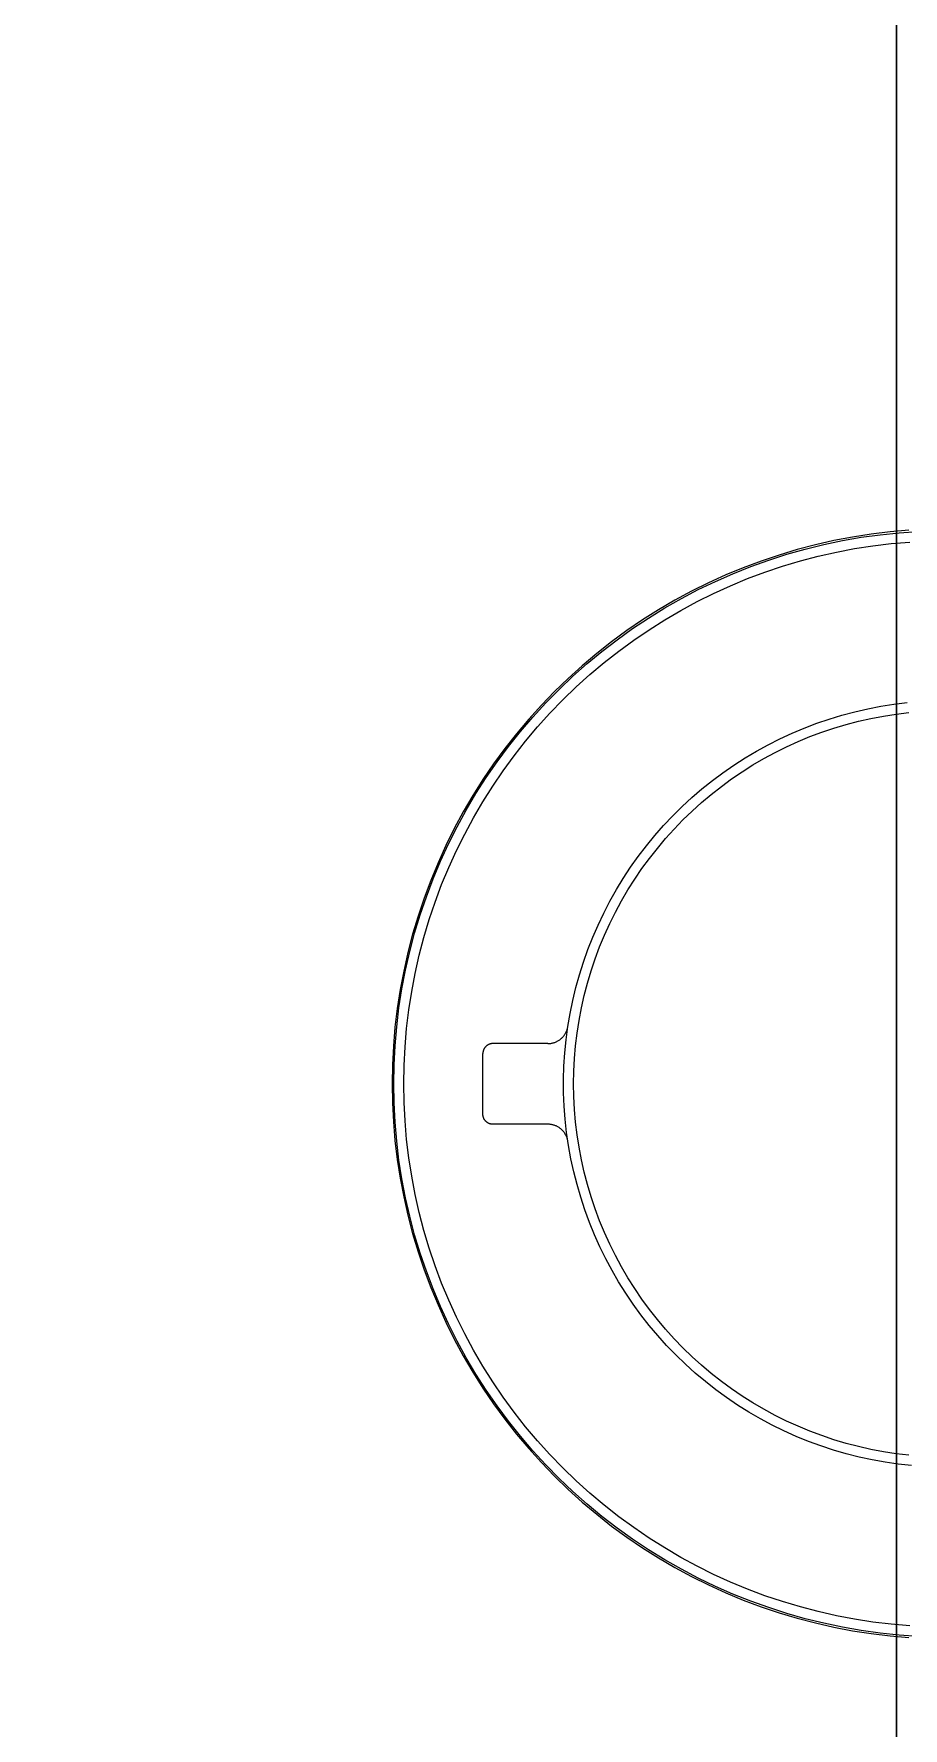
# Model space of a CAD drawing. Header units: metres. Extents: x 198 to 412, y -54 to 17.
# Drawn here: x 270.1261 to 270.1691, y -25.2196 to -25.1356 of the extents above; entities that cross this region are included whole.
import ezdxf

# ---------------------------------------------------------------- set-up
doc = ezdxf.new("R2010")
doc.units = ezdxf.units.M
doc.header["$LTSCALE"] = 10
doc.layers.add('01', color=1, linetype='Continuous')
doc.layers.add('TM-REVEST', color=252, linetype='Continuous')

# ---------------------------------------------------------------- blocks, each defined once
blk = doc.blocks.new('juego de ducha california')
for p, q in [((493.25656, 11757.579844, 0), (493.257496, 11757.579764, 0)), ((493.257047, 11757.579726, 0), (493.256103, 11757.579791, 0)), ((493.257437, 11757.579187, 0), (493.256521, 11757.579265, 0)), ((493.257989, 11757.579628, 0), (493.257047, 11757.579726, 0)), ((493.258349, 11757.579077, 0), (493.257437, 11757.579187, 0)), ((493.257496, 11757.579764, 0), (493.258428, 11757.579652, 0)), ((493.258926, 11757.579498, 0), (493.257989, 11757.579628, 0)), ((493.259258, 11757.578936, 0), (493.258349, 11757.579077, 0)), ((493.258428, 11757.579652, 0), (493.259356, 11757.579508, 0)), ((493.259859, 11757.579335, 0), (493.258926, 11757.579498, 0)), ((493.259356, 11757.579508, 0), (493.260279, 11757.579333, 0)), ((493.260785, 11757.57914, 0), (493.259859, 11757.579335, 0)), ((493.260279, 11757.579333, 0), (493.261195, 11757.579126, 0)), ((493.261704, 11757.578914, 0), (493.260785, 11757.57914, 0)), ((493.261195, 11757.579126, 0), (493.262103, 11757.578888, 0)), ((493.260161, 11757.578765, 0), (493.259258, 11757.578936, 0)), ((493.261057, 11757.578562, 0), (493.260161, 11757.578765, 0)), ((493.261946, 11757.57833, 0), (493.261057, 11757.578562, 0)), ((493.262615, 11757.578656, 0), (493.261704, 11757.578914, 0)), ((493.262827, 11757.578067, 0), (493.261946, 11757.57833, 0)), ((493.262103, 11757.578888, 0), (493.263003, 11757.57862, 0)), ((493.263516, 11757.578366, 0), (493.262615, 11757.578656, 0)), ((493.263003, 11757.57862, 0), (493.263893, 11757.57832, 0)), ((493.264407, 11757.578046, 0), (493.263516, 11757.578366, 0)), ((493.263893, 11757.57832, 0), (493.264772, 11757.577991, 0)), ((493.263698, 11757.577774, 0), (493.262827, 11757.578067, 0)), ((493.264559, 11757.577451, 0), (493.263698, 11757.577774, 0)), ((493.265286, 11757.577695, 0), (493.264407, 11757.578046, 0)), ((493.265408, 11757.577099, 0), (493.264559, 11757.577451, 0)), ((493.264772, 11757.577991, 0), (493.26564, 11757.577631, 0)), ((493.266152, 11757.577314, 0), (493.265286, 11757.577695, 0)), ((493.26564, 11757.577631, 0), (493.266494, 11757.577243, 0)), ((493.266245, 11757.576719, 0), (493.265408, 11757.577099, 0)), ((493.267005, 11757.576903, 0), (493.266152, 11757.577314, 0)), ((493.267068, 11757.57631, 0), (493.266245, 11757.576719, 0)), ((493.266494, 11757.577243, 0), (493.267335, 11757.576825, 0)), ((493.267843, 11757.576463, 0), (493.267005, 11757.576903, 0)), ((493.267335, 11757.576825, 0), (493.268162, 11757.576379, 0)), ((493.267877, 11757.575873, 0), (493.267068, 11757.57631, 0)), ((493.268666, 11757.575995, 0), (493.267843, 11757.576463, 0)), ((493.268671, 11757.575409, 0), (493.267877, 11757.575873, 0)), ((493.268162, 11757.576379, 0), (493.268972, 11757.575905, 0)), ((493.269472, 11757.575498, 0), (493.268666, 11757.575995, 0)), ((493.268972, 11757.575905, 0), (493.269766, 11757.575403, 0)), ((493.269448, 11757.574918, 0), (493.268671, 11757.575409, 0)), ((493.270208, 11757.574401, 0), (493.269448, 11757.574918, 0)), ((493.27026, 11757.574974, 0), (493.269472, 11757.575498, 0)), ((493.269766, 11757.575403, 0), (493.270542, 11757.574875, 0)), ((493.271029, 11757.574423, 0), (493.27026, 11757.574974, 0)), ((493.270542, 11757.574875, 0), (493.2713, 11757.57432, 0)), ((493.270949, 11757.573858, 0), (493.270208, 11757.574401, 0)), ((493.27178, 11757.573846, 0), (493.271029, 11757.574423, 0)), ((493.2713, 11757.57432, 0), (493.272039, 11757.57374, 0)), ((493.271672, 11757.57329, 0), (493.270949, 11757.573858, 0)), ((493.272375, 11757.572698, 0), (493.271672, 11757.57329, 0)), ((493.272509, 11757.573243, 0), (493.27178, 11757.573846, 0)), ((493.272039, 11757.57374, 0), (493.272757, 11757.573135, 0)), ((493.273218, 11757.572615, 0), (493.272509, 11757.573243, 0)), ((493.272757, 11757.573135, 0), (493.273454, 11757.572506, 0)), ((493.273058, 11757.572082, 0), (493.272375, 11757.572698, 0)), ((493.273904, 11757.571963, 0), (493.273218, 11757.572615, 0)), ((493.273454, 11757.572506, 0), (493.274129, 11757.571854, 0)), ((493.273719, 11757.571443, 0), (493.273058, 11757.572082, 0)), ((493.274568, 11757.571288, 0), (493.273904, 11757.571963, 0)), ((493.274129, 11757.571854, 0), (493.274782, 11757.571178, 0)), ((493.257203, 11757.570736, 0), (493.256576, 11757.570811, 0)), ((493.257309, 11757.571226, 0), (493.256655, 11757.571306, 0)), ((493.257827, 11757.570639, 0), (493.257203, 11757.570736, 0)), ((493.257959, 11757.571124, 0), (493.257309, 11757.571226, 0)), ((493.258448, 11757.570521, 0), (493.257827, 11757.570639, 0)), ((493.258605, 11757.570999, 0), (493.257959, 11757.571124, 0)), ((493.259247, 11757.570852, 0), (493.258605, 11757.570999, 0)), ((493.259883, 11757.570683, 0), (493.259247, 11757.570852, 0)), ((493.260513, 11757.570492, 0), (493.259883, 11757.570683, 0)), ((493.274358, 11757.570782, 0), (493.273719, 11757.571443, 0)), ((493.274973, 11757.5701, 0), (493.274358, 11757.570782, 0)), ((493.275208, 11757.570591, 0), (493.274568, 11757.571288, 0)), ((493.274782, 11757.571178, 0), (493.275411, 11757.570481, 0)), ((493.259064, 11757.570382, 0), (493.258448, 11757.570521, 0)), ((493.259675, 11757.570222, 0), (493.259064, 11757.570382, 0)), ((493.26028, 11757.570041, 0), (493.259675, 11757.570222, 0)), ((493.260879, 11757.56984, 0), (493.26028, 11757.570041, 0)), ((493.261136, 11757.570279, 0), (493.260513, 11757.570492, 0)), ((493.26147, 11757.569618, 0), (493.260879, 11757.56984, 0)), ((493.261751, 11757.570045, 0), (493.261136, 11757.570279, 0)), ((493.262358, 11757.569789, 0), (493.261751, 11757.570045, 0)), ((493.262956, 11757.569513, 0), (493.262358, 11757.569789, 0)), ((493.275566, 11757.569397, 0), (493.274973, 11757.5701, 0)), ((493.275823, 11757.569872, 0), (493.275208, 11757.570591, 0)), ((493.275411, 11757.570481, 0), (493.276016, 11757.569763, 0)), ((493.276413, 11757.569131, 0), (493.275823, 11757.569872, 0)), ((493.262054, 11757.569377, 0), (493.26147, 11757.569618, 0)), ((493.262629, 11757.569115, 0), (493.262054, 11757.569377, 0)), ((493.263195, 11757.568834, 0), (493.262629, 11757.569115, 0)), ((493.263543, 11757.569216, 0), (493.262956, 11757.569513, 0)), ((493.26412, 11757.568899, 0), (493.263543, 11757.569216, 0)), ((493.276133, 11757.568674, 0), (493.275566, 11757.569397, 0)), ((493.276016, 11757.569763, 0), (493.276596, 11757.569025, 0)), ((493.276977, 11757.568371, 0), (493.276413, 11757.569131, 0)), ((493.276596, 11757.569025, 0), (493.27715, 11757.568267, 0)), ((493.263751, 11757.568534, 0), (493.263195, 11757.568834, 0)), ((493.264296, 11757.568215, 0), (493.263751, 11757.568534, 0)), ((493.264686, 11757.568562, 0), (493.26412, 11757.568899, 0)), ((493.26483, 11757.567878, 0), (493.264296, 11757.568215, 0)), ((493.265239, 11757.568206, 0), (493.264686, 11757.568562, 0)), ((493.26578, 11757.567831, 0), (493.265239, 11757.568206, 0)), ((493.276676, 11757.567932, 0), (493.276133, 11757.568674, 0)), ((493.277515, 11757.567592, 0), (493.276977, 11757.568371, 0)), ((493.27715, 11757.568267, 0), (493.277679, 11757.567491, 0)), ((493.265352, 11757.567522, 0), (493.26483, 11757.567878, 0)), ((493.265862, 11757.567149, 0), (493.265352, 11757.567522, 0)), ((493.266308, 11757.567437, 0), (493.26578, 11757.567831, 0)), ((493.266822, 11757.567025, 0), (493.266308, 11757.567437, 0)), ((493.277193, 11757.567172, 0), (493.276676, 11757.567932, 0)), ((493.278026, 11757.566795, 0), (493.277515, 11757.567592, 0)), ((493.277679, 11757.567491, 0), (493.27818, 11757.566697, 0)), ((493.266359, 11757.566759, 0), (493.265862, 11757.567149, 0)), ((493.266842, 11757.566352, 0), (493.266359, 11757.566759, 0)), ((493.267321, 11757.566596, 0), (493.266822, 11757.567025, 0)), ((493.267805, 11757.56615, 0), (493.267321, 11757.566596, 0)), ((493.277684, 11757.566395, 0), (493.277193, 11757.567172, 0)), ((493.278508, 11757.565981, 0), (493.278026, 11757.566795, 0)), ((493.27818, 11757.566697, 0), (493.278654, 11757.565886, 0)), ((493.267311, 11757.565929, 0), (493.266842, 11757.566352, 0)), ((493.267765, 11757.56549, 0), (493.267311, 11757.565929, 0)), ((493.268273, 11757.565687, 0), (493.267805, 11757.56615, 0)), ((493.268725, 11757.565208, 0), (493.268273, 11757.565687, 0)), ((493.278148, 11757.565602, 0), (493.277684, 11757.566395, 0)), ((493.278585, 11757.564793, 0), (493.278148, 11757.565602, 0)), ((493.278963, 11757.565151, 0), (493.278508, 11757.565981, 0)), ((493.278654, 11757.565886, 0), (493.2791, 11757.56506, 0)), ((493.268204, 11757.565035, 0), (493.267765, 11757.56549, 0)), ((493.268627, 11757.564566, 0), (493.268204, 11757.565035, 0)), ((493.26916, 11757.564714, 0), (493.268725, 11757.565208, 0)), ((493.278994, 11757.56397, 0), (493.278585, 11757.564793, 0)), ((493.279388, 11757.564305, 0), (493.278963, 11757.565151, 0)), ((493.2791, 11757.56506, 0), (493.279518, 11757.564219, 0)), ((493.269034, 11757.564083, 0), (493.268627, 11757.564566, 0)), ((493.269425, 11757.563587, 0), (493.269034, 11757.564083, 0)), ((493.269577, 11757.564205, 0), (493.26916, 11757.564714, 0)), ((493.269977, 11757.563682, 0), (493.269577, 11757.564205, 0)), ((493.279375, 11757.563133, 0), (493.278994, 11757.56397, 0)), ((493.279784, 11757.563445, 0), (493.279388, 11757.564305, 0)), ((493.279518, 11757.564219, 0), (493.279907, 11757.563364, 0)), ((493.269798, 11757.563077, 0), (493.269425, 11757.563587, 0)), ((493.270153, 11757.562554, 0), (493.269798, 11757.563077, 0)), ((493.270359, 11757.563146, 0), (493.269977, 11757.563682, 0)), ((493.270721, 11757.562596, 0), (493.270359, 11757.563146, 0)), ((493.279726, 11757.562284, 0), (493.279375, 11757.563133, 0)), ((493.28015, 11757.562572, 0), (493.279784, 11757.563445, 0)), ((493.279907, 11757.563364, 0), (493.280266, 11757.562497, 0)), ((493.27049, 11757.56202, 0), (493.270153, 11757.562554, 0)), ((493.271064, 11757.562035, 0), (493.270721, 11757.562596, 0)), ((493.280049, 11757.561423, 0), (493.279726, 11757.562284, 0)), ((493.280485, 11757.561687, 0), (493.28015, 11757.562572, 0)), ((493.280266, 11757.562497, 0), (493.280596, 11757.561617, 0)), ((493.270809, 11757.561475, 0), (493.27049, 11757.56202, 0)), ((493.27111, 11757.560919, 0), (493.270809, 11757.561475, 0)), ((493.271388, 11757.561461, 0), (493.271064, 11757.562035, 0)), ((493.271692, 11757.560877, 0), (493.271388, 11757.561461, 0)), ((493.280342, 11757.560552, 0), (493.280049, 11757.561423, 0)), ((493.28079, 11757.560791, 0), (493.280485, 11757.561687, 0)), ((493.280596, 11757.561617, 0), (493.280895, 11757.560727, 0)), ((493.271391, 11757.560354, 0), (493.27111, 11757.560919, 0)), ((493.271975, 11757.560283, 0), (493.271692, 11757.560877, 0)), ((493.280605, 11757.559671, 0), (493.280342, 11757.560552, 0)), ((493.281064, 11757.559885, 0), (493.28079, 11757.560791, 0)), ((493.280895, 11757.560727, 0), (493.281164, 11757.559828, 0)), ((493.271652, 11757.559779, 0), (493.271391, 11757.560354, 0)), ((493.271894, 11757.559195, 0), (493.271652, 11757.559779, 0)), ((493.272237, 11757.559679, 0), (493.271975, 11757.560283, 0)), ((493.281307, 11757.55897, 0), (493.281064, 11757.559885, 0)), ((493.281164, 11757.559828, 0), (493.281402, 11757.558919, 0)), ((493.272115, 11757.558603, 0), (493.271894, 11757.559195, 0)), ((493.272479, 11757.559067, 0), (493.272237, 11757.559679, 0)), ((493.272699, 11757.558446, 0), (493.272479, 11757.559067, 0)), ((493.280838, 11757.558782, 0), (493.280605, 11757.559671, 0)), ((493.281517, 11757.558047, 0), (493.281307, 11757.55897, 0)), ((493.281402, 11757.558919, 0), (493.281608, 11757.558003, 0)), ((493.272317, 11757.558005, 0), (493.272115, 11757.558603, 0)), ((493.272897, 11757.557818, 0), (493.272699, 11757.558446, 0)), ((493.28104, 11757.557885, 0), (493.280838, 11757.558782, 0)), ((493.281696, 11757.557118, 0), (493.281517, 11757.558047, 0)), ((493.272498, 11757.557399, 0), (493.272317, 11757.558005, 0)), ((493.272658, 11757.556788, 0), (493.272498, 11757.557399, 0)), ((493.273074, 11757.557184, 0), (493.272897, 11757.557818, 0)), ((493.273228, 11757.556544, 0), (493.273074, 11757.557184, 0)), ((493.281212, 11757.556982, 0), (493.28104, 11757.557885, 0)), ((493.281608, 11757.558003, 0), (493.281784, 11757.557081, 0)), ((493.272797, 11757.556172, 0), (493.272658, 11757.556788, 0)), ((493.27336, 11757.555899, 0), (493.273228, 11757.556544, 0)), ((493.281353, 11757.556074, 0), (493.281212, 11757.556982, 0)), ((493.281842, 11757.556183, 0), (493.281696, 11757.557118, 0)), ((493.281784, 11757.557081, 0), (493.281928, 11757.556153, 0)), ((493.272915, 11757.555551, 0), (493.272797, 11757.556172, 0)), ((493.273011, 11757.554927, 0), (493.272915, 11757.555551, 0)), ((493.27347, 11757.55525, 0), (493.27336, 11757.555899, 0)), ((493.281462, 11757.555161, 0), (493.281353, 11757.556074, 0)), ((493.281956, 11757.555243, 0), (493.281842, 11757.556183, 0)), ((493.281928, 11757.556153, 0), (493.282039, 11757.55522, 0)), ((493.273087, 11757.5543, 0), (493.273011, 11757.554927, 0)), ((493.273557, 11757.554598, 0), (493.27347, 11757.55525, 0)), ((493.273483, 11757.555184, 0), (493.273476, 11757.555218, 0)), ((493.273491, 11757.555151, 0), (493.273483, 11757.555184, 0)), ((493.273501, 11757.555117, 0), (493.273491, 11757.555151, 0)), ((493.273511, 11757.555085, 0), (493.273501, 11757.555117, 0)), ((493.273523, 11757.555052, 0), (493.273511, 11757.555085, 0)), ((493.273536, 11757.55502, 0), (493.273523, 11757.555052, 0)), ((493.27355, 11757.554989, 0), (493.273536, 11757.55502, 0)), ((493.273565, 11757.554958, 0), (493.27355, 11757.554989, 0)), ((493.273581, 11757.554927, 0), (493.273565, 11757.554958, 0)), ((493.273598, 11757.554897, 0), (493.273581, 11757.554927, 0)), ((493.273616, 11757.554868, 0), (493.273598, 11757.554897, 0)), ((493.273635, 11757.554839, 0), (493.273616, 11757.554868, 0)), ((493.273655, 11757.554811, 0), (493.273635, 11757.554839, 0)), ((493.273676, 11757.554784, 0), (493.273655, 11757.554811, 0)), ((493.273698, 11757.554757, 0), (493.273676, 11757.554784, 0)), ((493.273721, 11757.554731, 0), (493.273698, 11757.554757, 0)), ((493.273745, 11757.554706, 0), (493.273721, 11757.554731, 0)), ((493.273769, 11757.554682, 0), (493.273745, 11757.554706, 0)), ((493.273795, 11757.554659, 0), (493.273769, 11757.554682, 0)), ((493.273821, 11757.554637, 0), (493.273795, 11757.554659, 0)), ((493.281541, 11757.554245, 0), (493.281462, 11757.555161, 0)), ((493.282038, 11757.5543, 0), (493.281956, 11757.555243, 0)), ((493.282039, 11757.55522, 0), (493.28212, 11757.554285, 0)), ((493.273141, 11757.553671, 0), (493.273087, 11757.5543, 0)), ((493.273622, 11757.553943, 0), (493.273557, 11757.554598, 0)), ((493.273663, 11757.553286, 0), (493.273622, 11757.553943, 0)), ((493.273848, 11757.554615, 0), (493.273821, 11757.554637, 0)), ((493.273876, 11757.554595, 0), (493.273848, 11757.554615, 0)), ((493.273904, 11757.554575, 0), (493.273876, 11757.554595, 0)), ((493.273933, 11757.554557, 0), (493.273904, 11757.554575, 0)), ((493.273963, 11757.554539, 0), (493.273933, 11757.554557, 0)), ((493.273993, 11757.554522, 0), (493.273963, 11757.554539, 0)), ((493.274024, 11757.554507, 0), (493.273993, 11757.554522, 0)), ((493.274055, 11757.554493, 0), (493.274024, 11757.554507, 0)), ((493.274087, 11757.554479, 0), (493.274055, 11757.554493, 0)), ((493.274119, 11757.554467, 0), (493.274087, 11757.554479, 0)), ((493.274152, 11757.554456, 0), (493.274119, 11757.554467, 0)), ((493.274185, 11757.554446, 0), (493.274152, 11757.554456, 0)), ((493.274218, 11757.554437, 0), (493.274185, 11757.554446, 0)), ((493.274252, 11757.554429, 0), (493.274218, 11757.554437, 0)), ((493.274286, 11757.554423, 0), (493.274252, 11757.554429, 0)), ((493.27432, 11757.554418, 0), (493.274286, 11757.554423, 0)), ((493.274354, 11757.554413, 0), (493.27432, 11757.554418, 0)), ((493.274388, 11757.554411, 0), (493.274354, 11757.554413, 0)), ((493.274423, 11757.554409, 0), (493.274388, 11757.554411, 0)), ((493.274457, 11757.554408, 0), (493.274423, 11757.554409, 0)), ((493.274457, 11757.554408, 0), (493.277184, 11757.554408, 0)), ((493.277184, 11757.554408, 0), (493.277201, 11757.554408, 0)), ((493.277201, 11757.554408, 0), (493.277218, 11757.554407, 0)), ((493.277218, 11757.554407, 0), (493.277235, 11757.554406, 0)), ((493.277235, 11757.554406, 0), (493.277252, 11757.554403, 0)), ((493.277252, 11757.554403, 0), (493.277269, 11757.554401, 0)), ((493.277269, 11757.554401, 0), (493.277285, 11757.554398, 0)), ((493.277285, 11757.554398, 0), (493.277302, 11757.554394, 0)), ((493.277302, 11757.554394, 0), (493.277319, 11757.55439, 0)), ((493.277319, 11757.55439, 0), (493.277335, 11757.554385, 0)), ((493.277335, 11757.554385, 0), (493.277351, 11757.554379, 0)), ((493.277351, 11757.554379, 0), (493.277367, 11757.554373, 0)), ((493.277367, 11757.554373, 0), (493.277383, 11757.554367, 0)), ((493.277383, 11757.554367, 0), (493.277398, 11757.55436, 0)), ((493.277398, 11757.55436, 0), (493.277414, 11757.554352, 0)), ((493.277414, 11757.554352, 0), (493.277429, 11757.554344, 0)), ((493.277429, 11757.554344, 0), (493.277443, 11757.554335, 0)), ((493.277443, 11757.554335, 0), (493.277458, 11757.554326, 0)), ((493.277458, 11757.554326, 0), (493.277472, 11757.554317, 0)), ((493.277472, 11757.554317, 0), (493.277486, 11757.554307, 0)), ((493.277486, 11757.554307, 0), (493.277499, 11757.554296, 0)), ((493.277499, 11757.554296, 0), (493.277512, 11757.554285, 0)), ((493.277512, 11757.554285, 0), (493.277525, 11757.554274, 0)), ((493.277525, 11757.554274, 0), (493.277537, 11757.554262, 0)), ((493.277537, 11757.554262, 0), (493.277549, 11757.554249, 0)), ((493.277549, 11757.554249, 0), (493.27756, 11757.554237, 0)), ((493.27756, 11757.554237, 0), (493.277571, 11757.554224, 0)), ((493.277571, 11757.554224, 0), (493.277582, 11757.55421, 0)), ((493.277582, 11757.55421, 0), (493.277592, 11757.554196, 0)), ((493.277592, 11757.554196, 0), (493.277602, 11757.554182, 0)), ((493.277602, 11757.554182, 0), (493.277611, 11757.554168, 0)), ((493.277611, 11757.554168, 0), (493.277619, 11757.554153, 0)), ((493.277619, 11757.554153, 0), (493.277628, 11757.554138, 0)), ((493.277628, 11757.554138, 0), (493.277635, 11757.554123, 0)), ((493.277635, 11757.554123, 0), (493.277642, 11757.554107, 0)), ((493.277642, 11757.554107, 0), (493.277649, 11757.554092, 0)), ((493.277649, 11757.554092, 0), (493.277655, 11757.554076, 0)), ((493.277655, 11757.554076, 0), (493.27766, 11757.554059, 0)), ((493.27766, 11757.554059, 0), (493.277665, 11757.554043, 0)), ((493.277665, 11757.554043, 0), (493.277669, 11757.554027, 0)), ((493.277669, 11757.554027, 0), (493.277673, 11757.55401, 0)), ((493.277673, 11757.55401, 0), (493.277676, 11757.553993, 0)), ((493.277676, 11757.553993, 0), (493.277679, 11757.553976, 0)), ((493.277679, 11757.553976, 0), (493.277681, 11757.553959, 0)), ((493.277681, 11757.553959, 0), (493.277682, 11757.553942, 0)), ((493.277682, 11757.553942, 0), (493.277683, 11757.553925, 0)), ((493.277683, 11757.553925, 0), (493.277684, 11757.553908, 0)), ((493.277684, 11757.550908, 0), (493.277684, 11757.553908, 0)), ((493.281588, 11757.553327, 0), (493.281541, 11757.554245, 0)), ((493.282087, 11757.553355, 0), (493.282038, 11757.5543, 0)), ((493.28212, 11757.554285, 0), (493.282168, 11757.553347, 0)), ((493.273173, 11757.55304, 0), (493.273141, 11757.553671, 0)), ((493.273184, 11757.552408, 0), (493.273173, 11757.55304, 0)), ((493.273682, 11757.552628, 0), (493.273663, 11757.553286, 0)), ((493.281603, 11757.552408, 0), (493.281588, 11757.553327, 0)), ((493.282103, 11757.552408, 0), (493.282087, 11757.553355, 0)), ((493.282168, 11757.553347, 0), (493.282184, 11757.552408, 0)), ((493.273173, 11757.551777, 0), (493.273184, 11757.552408, 0)), ((493.273679, 11757.551969, 0), (493.273682, 11757.552628, 0)), ((493.281588, 11757.551489, 0), (493.281603, 11757.552408, 0)), ((493.282087, 11757.551462, 0), (493.282103, 11757.552408, 0)), ((493.282103, 11757.552408, 0), (493.282184, 11757.552408, 0)), ((493.282184, 11757.552408, 0), (493.282168, 11757.551469, 0)), ((493.273141, 11757.551146, 0), (493.273173, 11757.551777, 0)), ((493.273603, 11757.550655, 0), (493.273652, 11757.551311, 0)), ((493.273652, 11757.551311, 0), (493.273679, 11757.551969, 0)), ((493.281541, 11757.550571, 0), (493.281588, 11757.551489, 0)), ((493.282038, 11757.550516, 0), (493.282087, 11757.551462, 0)), ((493.282168, 11757.551469, 0), (493.28212, 11757.550531, 0)), ((493.273011, 11757.549889, 0), (493.273087, 11757.550516, 0)), ((493.273087, 11757.550516, 0), (493.273141, 11757.551146, 0)), ((493.27353, 11757.550001, 0), (493.273603, 11757.550655, 0)), ((493.277383, 11757.55045, 0), (493.277398, 11757.550457, 0)), ((493.277398, 11757.550457, 0), (493.277414, 11757.550464, 0)), ((493.277414, 11757.550464, 0), (493.277429, 11757.550472, 0)), ((493.277429, 11757.550472, 0), (493.277443, 11757.550481, 0)), ((493.277443, 11757.550481, 0), (493.277458, 11757.55049, 0)), ((493.277458, 11757.55049, 0), (493.277472, 11757.5505, 0)), ((493.277472, 11757.5505, 0), (493.277486, 11757.55051, 0)), ((493.277486, 11757.55051, 0), (493.277499, 11757.55052, 0)), ((493.277499, 11757.55052, 0), (493.277512, 11757.550531, 0)), ((493.277512, 11757.550531, 0), (493.277525, 11757.550543, 0)), ((493.277525, 11757.550543, 0), (493.277537, 11757.550555, 0)), ((493.277537, 11757.550555, 0), (493.277549, 11757.550567, 0)), ((493.277549, 11757.550567, 0), (493.27756, 11757.55058, 0)), ((493.27756, 11757.55058, 0), (493.277571, 11757.550593, 0)), ((493.277571, 11757.550593, 0), (493.277582, 11757.550606, 0)), ((493.277582, 11757.550606, 0), (493.277592, 11757.55062, 0)), ((493.277592, 11757.55062, 0), (493.277602, 11757.550634, 0)), ((493.277602, 11757.550634, 0), (493.277611, 11757.550648, 0)), ((493.277611, 11757.550648, 0), (493.277619, 11757.550663, 0)), ((493.277619, 11757.550663, 0), (493.277628, 11757.550678, 0)), ((493.277628, 11757.550678, 0), (493.277635, 11757.550693, 0)), ((493.277635, 11757.550693, 0), (493.277642, 11757.550709, 0)), ((493.277642, 11757.550709, 0), (493.277649, 11757.550725, 0)), ((493.277649, 11757.550725, 0), (493.277655, 11757.550741, 0)), ((493.277655, 11757.550741, 0), (493.27766, 11757.550757, 0)), ((493.27766, 11757.550757, 0), (493.277665, 11757.550773, 0)), ((493.277665, 11757.550773, 0), (493.277669, 11757.55079, 0)), ((493.277669, 11757.55079, 0), (493.277673, 11757.550806, 0)), ((493.277673, 11757.550806, 0), (493.277676, 11757.550823, 0)), ((493.277676, 11757.550823, 0), (493.277679, 11757.55084, 0)), ((493.277679, 11757.55084, 0), (493.277681, 11757.550857, 0)), ((493.277681, 11757.550857, 0), (493.277682, 11757.550874, 0)), ((493.277682, 11757.550874, 0), (493.277683, 11757.550891, 0)), ((493.277683, 11757.550891, 0), (493.277684, 11757.550908, 0)), ((493.281462, 11757.549655, 0), (493.281541, 11757.550571, 0)), ((493.281956, 11757.549573, 0), (493.282038, 11757.550516, 0)), ((493.28212, 11757.550531, 0), (493.282039, 11757.549596, 0)), ((493.272915, 11757.549265, 0), (493.273011, 11757.549889, 0)), ((493.273436, 11757.549349, 0), (493.27353, 11757.550001, 0)), ((493.273476, 11757.549599, 0), (493.273483, 11757.549632, 0)), ((493.273483, 11757.549632, 0), (493.273491, 11757.549666, 0)), ((493.273491, 11757.549666, 0), (493.273501, 11757.549699, 0)), ((493.273501, 11757.549699, 0), (493.273511, 11757.549732, 0)), ((493.273511, 11757.549732, 0), (493.273523, 11757.549764, 0)), ((493.273523, 11757.549764, 0), (493.273536, 11757.549796, 0)), ((493.273536, 11757.549796, 0), (493.27355, 11757.549828, 0)), ((493.27355, 11757.549828, 0), (493.273565, 11757.549859, 0)), ((493.273565, 11757.549859, 0), (493.273581, 11757.549889, 0)), ((493.273581, 11757.549889, 0), (493.273598, 11757.549919, 0)), ((493.273598, 11757.549919, 0), (493.273616, 11757.549949, 0)), ((493.273616, 11757.549949, 0), (493.273635, 11757.549977, 0)), ((493.273635, 11757.549977, 0), (493.273655, 11757.550005, 0)), ((493.273655, 11757.550005, 0), (493.273676, 11757.550033, 0)), ((493.273676, 11757.550033, 0), (493.273698, 11757.550059, 0)), ((493.273698, 11757.550059, 0), (493.273721, 11757.550085, 0)), ((493.273721, 11757.550085, 0), (493.273745, 11757.55011, 0)), ((493.273745, 11757.55011, 0), (493.273769, 11757.550134, 0)), ((493.273769, 11757.550134, 0), (493.273795, 11757.550157, 0)), ((493.273795, 11757.550157, 0), (493.273821, 11757.55018, 0)), ((493.273821, 11757.55018, 0), (493.273848, 11757.550201, 0)), ((493.273848, 11757.550201, 0), (493.273876, 11757.550222, 0)), ((493.273876, 11757.550222, 0), (493.273904, 11757.550241, 0)), ((493.273904, 11757.550241, 0), (493.273933, 11757.55026, 0)), ((493.273933, 11757.55026, 0), (493.273963, 11757.550277, 0)), ((493.273963, 11757.550277, 0), (493.273993, 11757.550294, 0)), ((493.273993, 11757.550294, 0), (493.274024, 11757.550309, 0)), ((493.274024, 11757.550309, 0), (493.274055, 11757.550324, 0)), ((493.274055, 11757.550324, 0), (493.274087, 11757.550337, 0)), ((493.274087, 11757.550337, 0), (493.274119, 11757.550349, 0)), ((493.274119, 11757.550349, 0), (493.274152, 11757.55036, 0)), ((493.274152, 11757.55036, 0), (493.274185, 11757.55037, 0)), ((493.274185, 11757.55037, 0), (493.274218, 11757.550379, 0)), ((493.274218, 11757.550379, 0), (493.274252, 11757.550387, 0)), ((493.274252, 11757.550387, 0), (493.274286, 11757.550393, 0)), ((493.274286, 11757.550393, 0), (493.27432, 11757.550399, 0)), ((493.27432, 11757.550399, 0), (493.274354, 11757.550403, 0)), ((493.274354, 11757.550403, 0), (493.274388, 11757.550406, 0)), ((493.274388, 11757.550406, 0), (493.274423, 11757.550408, 0)), ((493.274423, 11757.550408, 0), (493.274457, 11757.550408, 0)), ((493.274457, 11757.550408, 0), (493.277184, 11757.550408, 0)), ((493.277184, 11757.550408, 0), (493.277201, 11757.550408, 0)), ((493.277201, 11757.550408, 0), (493.277218, 11757.550409, 0)), ((493.277218, 11757.550409, 0), (493.277235, 11757.550411, 0)), ((493.277235, 11757.550411, 0), (493.277252, 11757.550413, 0)), ((493.277252, 11757.550413, 0), (493.277269, 11757.550415, 0)), ((493.277269, 11757.550415, 0), (493.277285, 11757.550419, 0)), ((493.277285, 11757.550419, 0), (493.277302, 11757.550422, 0)), ((493.277302, 11757.550422, 0), (493.277319, 11757.550427, 0)), ((493.277319, 11757.550427, 0), (493.277335, 11757.550432, 0)), ((493.277335, 11757.550432, 0), (493.277351, 11757.550437, 0)), ((493.277351, 11757.550437, 0), (493.277367, 11757.550443, 0)), ((493.277367, 11757.550443, 0), (493.277383, 11757.55045, 0)), ((493.281353, 11757.548743, 0), (493.281462, 11757.549655, 0)), ((493.272797, 11757.548644, 0), (493.272915, 11757.549265, 0)), ((493.273319, 11757.548701, 0), (493.273436, 11757.549349, 0)), ((493.281842, 11757.548634, 0), (493.281956, 11757.549573, 0)), ((493.282039, 11757.549596, 0), (493.281928, 11757.548664, 0)), ((493.272498, 11757.547417, 0), (493.272658, 11757.548028, 0)), ((493.272658, 11757.548028, 0), (493.272797, 11757.548644, 0)), ((493.273017, 11757.54742, 0), (493.273179, 11757.548058, 0)), ((493.273179, 11757.548058, 0), (493.273319, 11757.548701, 0)), ((493.281212, 11757.547834, 0), (493.281353, 11757.548743, 0)), ((493.281696, 11757.547699, 0), (493.281842, 11757.548634, 0)), ((493.281928, 11757.548664, 0), (493.281784, 11757.547736, 0)), ((493.272317, 11757.546812, 0), (493.272498, 11757.547417, 0)), ((493.272833, 11757.546788, 0), (493.273017, 11757.54742, 0)), ((493.28104, 11757.546931, 0), (493.281212, 11757.547834, 0)), ((493.281517, 11757.546769, 0), (493.281696, 11757.547699, 0)), ((493.281784, 11757.547736, 0), (493.281608, 11757.546813, 0)), ((493.272115, 11757.546213, 0), (493.272317, 11757.546812, 0)), ((493.272628, 11757.546162, 0), (493.272833, 11757.546788, 0)), ((493.280838, 11757.546035, 0), (493.28104, 11757.546931, 0)), ((493.281307, 11757.545846, 0), (493.281517, 11757.546769, 0)), ((493.281608, 11757.546813, 0), (493.281402, 11757.545897, 0)), ((493.271652, 11757.545038, 0), (493.271894, 11757.545621, 0)), ((493.271894, 11757.545621, 0), (493.272115, 11757.546213, 0)), ((493.272152, 11757.544935, 0), (493.272401, 11757.545545, 0)), ((493.272401, 11757.545545, 0), (493.272628, 11757.546162, 0)), ((493.280605, 11757.545145, 0), (493.280838, 11757.546035, 0)), ((493.281064, 11757.544931, 0), (493.281307, 11757.545846, 0)), ((493.281402, 11757.545897, 0), (493.281164, 11757.544989, 0)), ((493.271391, 11757.544463, 0), (493.271652, 11757.545038, 0)), ((493.271883, 11757.544334, 0), (493.272152, 11757.544935, 0)), ((493.280342, 11757.544265, 0), (493.280605, 11757.545145, 0)), ((493.28079, 11757.544025, 0), (493.281064, 11757.544931, 0)), ((493.281164, 11757.544989, 0), (493.280895, 11757.544089, 0)), ((493.270809, 11757.543341, 0), (493.27111, 11757.543897, 0)), ((493.27111, 11757.543897, 0), (493.271391, 11757.544463, 0)), ((493.271282, 11757.543163, 0), (493.271593, 11757.543743, 0)), ((493.271593, 11757.543743, 0), (493.271883, 11757.544334, 0)), ((493.280049, 11757.543393, 0), (493.280342, 11757.544265, 0)), ((493.280485, 11757.543129, 0), (493.28079, 11757.544025, 0)), ((493.280895, 11757.544089, 0), (493.280596, 11757.543199, 0)), ((493.27049, 11757.542796, 0), (493.270809, 11757.543341, 0)), ((493.270952, 11757.542593, 0), (493.271282, 11757.543163, 0)), ((493.279726, 11757.542533, 0), (493.280049, 11757.543393, 0)), ((493.28015, 11757.542244, 0), (493.280485, 11757.543129, 0)), ((493.280596, 11757.543199, 0), (493.280266, 11757.54232, 0)), ((493.269798, 11757.54174, 0), (493.270153, 11757.542262, 0)), ((493.270153, 11757.542262, 0), (493.27049, 11757.542796, 0)), ((493.270602, 11757.542035, 0), (493.270952, 11757.542593, 0)), ((493.279375, 11757.541683, 0), (493.279726, 11757.542533, 0)), ((493.279784, 11757.541371, 0), (493.28015, 11757.542244, 0)), ((493.280266, 11757.54232, 0), (493.279907, 11757.541452, 0)), ((493.269034, 11757.540733, 0), (493.269425, 11757.54123, 0)), ((493.269425, 11757.54123, 0), (493.269798, 11757.54174, 0)), ((493.269846, 11757.540958, 0), (493.270234, 11757.54149, 0)), ((493.270234, 11757.54149, 0), (493.270602, 11757.542035, 0)), ((493.278994, 11757.540847, 0), (493.279375, 11757.541683, 0)), ((493.279388, 11757.540511, 0), (493.279784, 11757.541371, 0)), ((493.279907, 11757.541452, 0), (493.279518, 11757.540597, 0)), ((493.268627, 11757.54025, 0), (493.269034, 11757.540733, 0)), ((493.269017, 11757.539936, 0), (493.26944, 11757.54044, 0)), ((493.26944, 11757.54044, 0), (493.269846, 11757.540958, 0)), ((493.278585, 11757.540023, 0), (493.278994, 11757.540847, 0)), ((493.278963, 11757.539666, 0), (493.279388, 11757.540511, 0)), ((493.279518, 11757.540597, 0), (493.2791, 11757.539756, 0)), ((493.267765, 11757.539327, 0), (493.268204, 11757.539781, 0)), ((493.268204, 11757.539781, 0), (493.268627, 11757.54025, 0)), ((493.268576, 11757.539447, 0), (493.269017, 11757.539936, 0)), ((493.278148, 11757.539215, 0), (493.278585, 11757.540023, 0)), ((493.278508, 11757.538835, 0), (493.278963, 11757.539666, 0)), ((493.2791, 11757.539756, 0), (493.278654, 11757.53893, 0)), ((493.266842, 11757.538464, 0), (493.267311, 11757.538888, 0)), ((493.267311, 11757.538888, 0), (493.267765, 11757.539327, 0)), ((493.267645, 11757.538516, 0), (493.268119, 11757.538973, 0)), ((493.268119, 11757.538973, 0), (493.268576, 11757.539447, 0)), ((493.277684, 11757.538421, 0), (493.278148, 11757.539215, 0)), ((493.278026, 11757.538021, 0), (493.278508, 11757.538835, 0)), ((493.278654, 11757.53893, 0), (493.27818, 11757.53812, 0)), ((493.265862, 11757.537667, 0), (493.266359, 11757.538057, 0)), ((493.266359, 11757.538057, 0), (493.266842, 11757.538464, 0)), ((493.266652, 11757.537652, 0), (493.267156, 11757.538075, 0)), ((493.267156, 11757.538075, 0), (493.267645, 11757.538516, 0)), ((493.277193, 11757.537644, 0), (493.277684, 11757.538421, 0)), ((493.277515, 11757.537224, 0), (493.278026, 11757.538021, 0)), ((493.27818, 11757.53812, 0), (493.277679, 11757.537326, 0)), ((493.26483, 11757.536939, 0), (493.265352, 11757.537294, 0)), ((493.265352, 11757.537294, 0), (493.265862, 11757.537667, 0)), ((493.265602, 11757.536858, 0), (493.266134, 11757.537246, 0)), ((493.266134, 11757.537246, 0), (493.266652, 11757.537652, 0)), ((493.276676, 11757.536884, 0), (493.277193, 11757.537644, 0)), ((493.276977, 11757.536445, 0), (493.277515, 11757.537224, 0)), ((493.277679, 11757.537326, 0), (493.27715, 11757.536549, 0)), ((493.263195, 11757.535982, 0), (493.263751, 11757.536282, 0)), ((493.263751, 11757.536282, 0), (493.264296, 11757.536601, 0)), ((493.264296, 11757.536601, 0), (493.26483, 11757.536939, 0)), ((493.264499, 11757.53614, 0), (493.265056, 11757.536489, 0)), ((493.265056, 11757.536489, 0), (493.265602, 11757.536858, 0)), ((493.276133, 11757.536142, 0), (493.276676, 11757.536884, 0)), ((493.276413, 11757.535685, 0), (493.276977, 11757.536445, 0)), ((493.27715, 11757.536549, 0), (493.276596, 11757.535792, 0)), ((493.26147, 11757.535198, 0), (493.262054, 11757.53544, 0)), ((493.262054, 11757.53544, 0), (493.262629, 11757.535701, 0)), ((493.262629, 11757.535701, 0), (493.263195, 11757.535982, 0)), ((493.262758, 11757.535209, 0), (493.263349, 11757.535499, 0)), ((493.263349, 11757.535499, 0), (493.263929, 11757.535809, 0)), ((493.263929, 11757.535809, 0), (493.264499, 11757.53614, 0)), ((493.274973, 11757.534716, 0), (493.275566, 11757.535419, 0)), ((493.275566, 11757.535419, 0), (493.276133, 11757.536142, 0)), ((493.275823, 11757.534945, 0), (493.276413, 11757.535685, 0)), ((493.276596, 11757.535792, 0), (493.276016, 11757.535053, 0)), ((493.259064, 11757.534434, 0), (493.259675, 11757.534594, 0)), ((493.259675, 11757.534594, 0), (493.26028, 11757.534775, 0)), ((493.26028, 11757.534775, 0), (493.260879, 11757.534976, 0)), ((493.260879, 11757.534976, 0), (493.26147, 11757.535198, 0)), ((493.260929, 11757.534464, 0), (493.261547, 11757.534691, 0)), ((493.261547, 11757.534691, 0), (493.262157, 11757.53494, 0)), ((493.262157, 11757.53494, 0), (493.262758, 11757.535209, 0)), ((493.274358, 11757.534034, 0), (493.274973, 11757.534716, 0)), ((493.275208, 11757.534226, 0), (493.275823, 11757.534945, 0)), ((493.276016, 11757.535053, 0), (493.275411, 11757.534335, 0)), ((493.256576, 11757.534005, 0), (493.257203, 11757.53408, 0)), ((493.257203, 11757.53408, 0), (493.257827, 11757.534177, 0)), ((493.257743, 11757.533656, 0), (493.25839, 11757.533773, 0)), ((493.257827, 11757.534177, 0), (493.258448, 11757.534295, 0)), ((493.25839, 11757.533773, 0), (493.259034, 11757.533913, 0)), ((493.258448, 11757.534295, 0), (493.259064, 11757.534434, 0)), ((493.259034, 11757.533913, 0), (493.259672, 11757.534075, 0)), ((493.259672, 11757.534075, 0), (493.260304, 11757.534258, 0)), ((493.260304, 11757.534258, 0), (493.260929, 11757.534464, 0)), ((493.273719, 11757.533373, 0), (493.274358, 11757.534034, 0)), ((493.274568, 11757.533528, 0), (493.275208, 11757.534226, 0)), ((493.275411, 11757.534335, 0), (493.274782, 11757.533638, 0)), ((493.256437, 11757.533489, 0), (493.257091, 11757.533561, 0)), ((493.257091, 11757.533561, 0), (493.257743, 11757.533656, 0)), ((493.273058, 11757.532734, 0), (493.273719, 11757.533373, 0)), ((493.273218, 11757.532201, 0), (493.273904, 11757.532853, 0)), ((493.274129, 11757.532963, 0), (493.273454, 11757.53231, 0)), ((493.273904, 11757.532853, 0), (493.274568, 11757.533528, 0)), ((493.274782, 11757.533638, 0), (493.274129, 11757.532963, 0)), ((493.271672, 11757.531526, 0), (493.272375, 11757.532118, 0)), ((493.272375, 11757.532118, 0), (493.273058, 11757.532734, 0)), ((493.272509, 11757.531573, 0), (493.273218, 11757.532201, 0)), ((493.273454, 11757.53231, 0), (493.272757, 11757.531681, 0)), ((493.270949, 11757.530958, 0), (493.271672, 11757.531526, 0)), ((493.27178, 11757.530971, 0), (493.272509, 11757.531573, 0)), ((493.272757, 11757.531681, 0), (493.272039, 11757.531076, 0)), ((493.269448, 11757.529898, 0), (493.270208, 11757.530416, 0)), ((493.270208, 11757.530416, 0), (493.270949, 11757.530958, 0)), ((493.27026, 11757.529842, 0), (493.271029, 11757.530393, 0)), ((493.2713, 11757.530496, 0), (493.270542, 11757.529941, 0)), ((493.271029, 11757.530393, 0), (493.27178, 11757.530971, 0)), ((493.272039, 11757.531076, 0), (493.2713, 11757.530496, 0)), ((493.268671, 11757.529407, 0), (493.269448, 11757.529898, 0)), ((493.269472, 11757.529318, 0), (493.27026, 11757.529842, 0)), ((493.270542, 11757.529941, 0), (493.269766, 11757.529413, 0)), ((493.267068, 11757.528507, 0), (493.267877, 11757.528943, 0)), ((493.267843, 11757.528353, 0), (493.268666, 11757.528821, 0)), ((493.267877, 11757.528943, 0), (493.268671, 11757.529407, 0)), ((493.268972, 11757.528912, 0), (493.268162, 11757.528437, 0)), ((493.268666, 11757.528821, 0), (493.269472, 11757.529318, 0)), ((493.269766, 11757.529413, 0), (493.268972, 11757.528912, 0)), ((493.265408, 11757.527717, 0), (493.266245, 11757.528098, 0)), ((493.266152, 11757.527502, 0), (493.267005, 11757.527913, 0)), ((493.266245, 11757.528098, 0), (493.267068, 11757.528507, 0)), ((493.267335, 11757.527991, 0), (493.266494, 11757.527574, 0)), ((493.267005, 11757.527913, 0), (493.267843, 11757.528353, 0)), ((493.268162, 11757.528437, 0), (493.267335, 11757.527991, 0)), ((493.262827, 11757.52675, 0), (493.263698, 11757.527043, 0)), ((493.263698, 11757.527043, 0), (493.264559, 11757.527365, 0)), ((493.264407, 11757.52677, 0), (493.265286, 11757.527121, 0)), ((493.264559, 11757.527365, 0), (493.265408, 11757.527717, 0)), ((493.26564, 11757.527185, 0), (493.264772, 11757.526825, 0)), ((493.265286, 11757.527121, 0), (493.266152, 11757.527502, 0)), ((493.266494, 11757.527574, 0), (493.26564, 11757.527185, 0)), ((493.260161, 11757.526051, 0), (493.261057, 11757.526254, 0)), ((493.261057, 11757.526254, 0), (493.261946, 11757.526487, 0)), ((493.261704, 11757.525902, 0), (493.262615, 11757.526161, 0)), ((493.261946, 11757.526487, 0), (493.262827, 11757.52675, 0)), ((493.263003, 11757.526197, 0), (493.262103, 11757.525928, 0)), ((493.262615, 11757.526161, 0), (493.263516, 11757.52645, 0)), ((493.263893, 11757.526496, 0), (493.263003, 11757.526197, 0)), ((493.263516, 11757.52645, 0), (493.264407, 11757.52677, 0)), ((493.264772, 11757.526825, 0), (493.263893, 11757.526496, 0)), ((493.256521, 11757.525551, 0), (493.257437, 11757.52563, 0)), ((493.257437, 11757.52563, 0), (493.258349, 11757.525739, 0)), ((493.257989, 11757.525188, 0), (493.258926, 11757.525319, 0)), ((493.258349, 11757.525739, 0), (493.259258, 11757.52588, 0)), ((493.259356, 11757.525308, 0), (493.258428, 11757.525164, 0)), ((493.258926, 11757.525319, 0), (493.259859, 11757.525481, 0)), ((493.259258, 11757.52588, 0), (493.260161, 11757.526051, 0)), ((493.260279, 11757.525483, 0), (493.259356, 11757.525308, 0)), ((493.259859, 11757.525481, 0), (493.260785, 11757.525676, 0)), ((493.261195, 11757.52569, 0), (493.260279, 11757.525483, 0)), ((493.260785, 11757.525676, 0), (493.261704, 11757.525902, 0)), ((493.262103, 11757.525928, 0), (493.261195, 11757.52569, 0)), ((493.256103, 11757.525025, 0), (493.257047, 11757.525091, 0)), ((493.257496, 11757.525052, 0), (493.25656, 11757.524972, 0)), ((493.257047, 11757.525091, 0), (493.257989, 11757.525188, 0)), ((493.258428, 11757.525164, 0), (493.257496, 11757.525052, 0))]:
    blk.add_line(p, q)

msp = doc.modelspace()

# ---------------------------------------------------------------- linework, layer by layer
at = {"layer": 'TM-REVEST'}
for points in [[(270.168815, -25.287673), (270.168815, -24.687673), (269.717195, -24.687673), (269.717195, -25.287673), (270.158815, -25.287673)], [(270.571311, -25.287673), (270.571311, -24.687673), (270.168815, -24.687673), (270.168815, -25.287673), (270.571311, -25.287673)]]:
    msp.add_lwpolyline(points, dxfattribs=at)

# ---------------------------------------------------------------- block references
at = {"layer": '01', "xscale": -1}
msp.add_blockref('juego de ducha california', (763.425995, -11782.740082, 0), dxfattribs=at)

doc.saveas('drawing.dxf')
